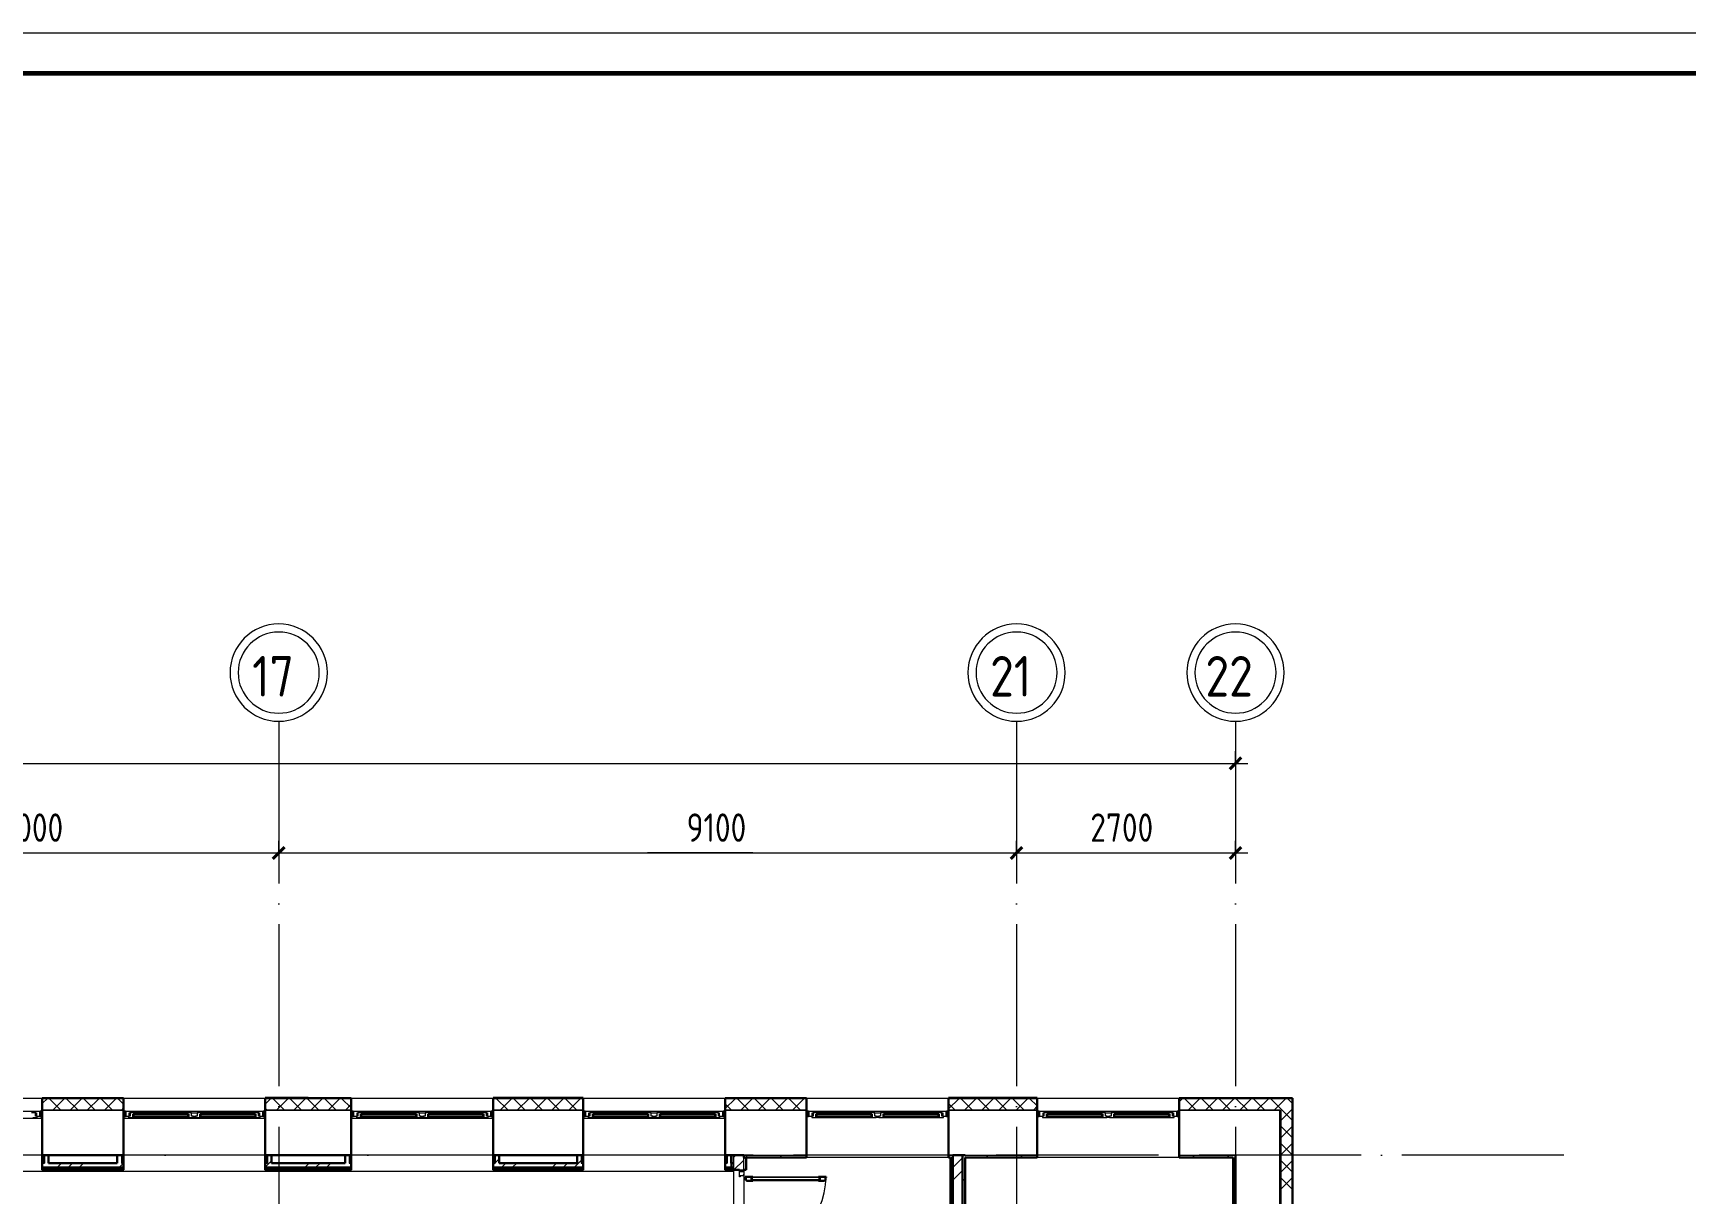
# Model space of a CAD drawing. Header units: millimetres. Extents: x -259809 to 472825, y -397243 to 31861.
# Drawn here: x -19685 to 699, y -326310 to -311995 of the extents above; entities that cross this region are included whole.
import ezdxf

# ---------------------------------------------------------------- set-up
doc = ezdxf.new("R2010")
doc.units = ezdxf.units.MM
doc.linetypes.add('ADSK_Линия сетки', pattern=[25, 20, -2.5, 0, -2.5])
for name, color, linetype, lineweight in [('_ Окна', 252, 'Continuous', 30), ('Двери', 252, 'Continuous', 9), ('Ограждение', 252, 'Continuous', 9), ('Окна', 252, 'Continuous', 9), ('Оси', 252, 'Continuous', 9), ('ОФ_рамка', 8, 'Continuous', 60), ('Размеры', 7, 'Continuous', 9), ('Стены внутренние', 252, 'Continuous', 18), ('Стены наружные', 252, 'Continuous', 18), ('Стены штриховка', 7, 'Continuous', 9)]:
    doc.layers.add(name, color=color, linetype=linetype, lineweight=lineweight)
doc.layers.add('Двери открывание', color=7, linetype='Continuous', lineweight=9, true_color=0xc0c0c0)
doc.styles.add('GOST Common_2', font='', dxfattribs={"width": 0.9, "height": 250})
doc.styles.add('GOST Common_4', font='', dxfattribs={"height": 7})
doc.styles.get('GOST Common_2').set_extended_font_data('GOST type B')
doc.styles.get('GOST Common_4').set_extended_font_data('GOST 2.304 type A')

# ---------------------------------------------------------------- blocks, each defined once
blk = doc.blocks.new('А0')
at = {"layer": 'ОФ_рамка', "color": 0, "linetype": 'Continuous', "lineweight": 5, "ltscale": 100}
blk.add_lwpolyline([(341068, -309617), (222168, -309617)], dxfattribs=at)
at = {"layer": 'ОФ_рамка', "color": 0, "linetype": 'Continuous', "ltscale": 100}
blk.add_lwpolyline([(340568, -310117), (224168, -310117)], dxfattribs=at)
blk = doc.blocks.new('1 этаж')
at = {"layer": '_ Окна', "color": 251, "lineweight": 18, "true_color": 0x636466}
for p, q in [((-19654, 27378), (-19704, 27378)), ((-19690, 27320), (-19634, 27320)), ((-19655, 27395), (-19660, 27378)), ((-19596, 27395), (-19655, 27395)), ((-19654, 27337), (-19654, 27378)), ((-19654, 27378), (-19642, 27378)), ((-19634, 27337), (-19654, 27337)), ((-19642, 27378), (-19642, 27337)), ((-19634, 27320), (-19634, 27337)), ((-19634, 27337), (-19596, 27337)), ((-19596, 27337), (-19596, 27395)), ((-18486, 27395), (-18546, 27395)), ((-18546, 27395), (-18546, 27337)), ((-18546, 27337), (-18508, 27337)), ((-18488, 27337), (-18508, 27337)), ((-18508, 27337), (-18508, 27320)), ((-18508, 27320), (-18452, 27320)), ((-18500, 27337), (-18500, 27378)), ((-18500, 27378), (-18488, 27378)), ((-18488, 27378), (-18488, 27337)), ((-18437, 27378), (-18488, 27378)), ((-18482, 27378), (-18486, 27395)), ((-18452, 27320), (-18451, 27321)), ((-18451, 27329), (-18451, 27361)), ((-18451, 27361), (-18433, 27361)), ((-18433, 27329), (-18451, 27329)), ((-18451, 27321), (-18450, 27320)), ((-18450, 27320), (-18435, 27320)), ((-18433, 27361), (-18437, 27378)), ((-18435, 27320), (-18433, 27329)), ((-17781, 27378), (-17786, 27361)), ((-17786, 27361), (-17768, 27361)), ((-17768, 27329), (-17786, 27329)), ((-17786, 27329), (-17783, 27320)), ((-17783, 27320), (-17769, 27320)), ((-17731, 27378), (-17781, 27378)), ((-17769, 27320), (-17768, 27321)), ((-17768, 27361), (-17768, 27329)), ((-17768, 27321), (-17767, 27320)), ((-17767, 27320), (-17711, 27320)), ((-17731, 27337), (-17731, 27378)), ((-17711, 27337), (-17731, 27337)), ((-17711, 27320), (-17711, 27337)), ((-17661, 27337), (-17681, 27337)), ((-17681, 27337), (-17681, 27320)), ((-17681, 27320), (-17625, 27320)), ((-17661, 27378), (-17661, 27337)), ((-17610, 27378), (-17661, 27378)), ((-17625, 27320), (-17624, 27321)), ((-17624, 27329), (-17624, 27361)), ((-17624, 27361), (-17606, 27361)), ((-17606, 27329), (-17624, 27329)), ((-17624, 27321), (-17623, 27320)), ((-17623, 27320), (-17608, 27320)), ((-17606, 27361), (-17610, 27378)), ((-17608, 27320), (-17606, 27329)), ((-16954, 27378), (-16959, 27361)), ((-16959, 27361), (-16941, 27361)), ((-16941, 27329), (-16959, 27329)), ((-16959, 27329), (-16956, 27320)), ((-16956, 27320), (-16942, 27320)), ((-16904, 27378), (-16954, 27378)), ((-16942, 27320), (-16941, 27321)), ((-16941, 27361), (-16941, 27329)), ((-16941, 27321), (-16940, 27320)), ((-16940, 27320), (-16884, 27320)), ((-16905, 27395), (-16910, 27378)), ((-16846, 27395), (-16905, 27395)), ((-16904, 27337), (-16904, 27378)), ((-16904, 27378), (-16892, 27378)), ((-16884, 27337), (-16904, 27337)), ((-16892, 27378), (-16892, 27337)), ((-16884, 27320), (-16884, 27337)), ((-16884, 27337), (-16846, 27337)), ((-16846, 27337), (-16846, 27395)), ((-15676, 27395), (-15736, 27395)), ((-15736, 27395), (-15736, 27337)), ((-15736, 27337), (-15698, 27337)), ((-15678, 27337), (-15698, 27337)), ((-15698, 27337), (-15698, 27320)), ((-15698, 27320), (-15642, 27320)), ((-15690, 27337), (-15690, 27378)), ((-15690, 27378), (-15678, 27378)), ((-15678, 27378), (-15678, 27337)), ((-15627, 27378), (-15678, 27378)), ((-15672, 27378), (-15676, 27395)), ((-15642, 27320), (-15641, 27321)), ((-15641, 27329), (-15641, 27361)), ((-15641, 27361), (-15623, 27361)), ((-15623, 27329), (-15641, 27329)), ((-15641, 27321), (-15640, 27320)), ((-15640, 27320), (-15625, 27320)), ((-15623, 27361), (-15627, 27378)), ((-15625, 27320), (-15623, 27329)), ((-14971, 27378), (-14976, 27361)), ((-14976, 27361), (-14958, 27361)), ((-14958, 27329), (-14976, 27329)), ((-14976, 27329), (-14973, 27320)), ((-14973, 27320), (-14959, 27320)), ((-14921, 27378), (-14971, 27378)), ((-14959, 27320), (-14958, 27321)), ((-14958, 27361), (-14958, 27329)), ((-14958, 27321), (-14957, 27320)), ((-14957, 27320), (-14901, 27320)), ((-14921, 27337), (-14921, 27378)), ((-14901, 27337), (-14921, 27337)), ((-14901, 27320), (-14901, 27337)), ((-14851, 27337), (-14871, 27337)), ((-14871, 27337), (-14871, 27320)), ((-14871, 27320), (-14815, 27320)), ((-14851, 27378), (-14851, 27337)), ((-14800, 27378), (-14851, 27378)), ((-14815, 27320), (-14814, 27321)), ((-14814, 27329), (-14814, 27361)), ((-14814, 27361), (-14796, 27361)), ((-14796, 27329), (-14814, 27329)), ((-14814, 27321), (-14813, 27320)), ((-14813, 27320), (-14798, 27320)), ((-14796, 27361), (-14800, 27378)), ((-14798, 27320), (-14796, 27329)), ((-14144, 27378), (-14149, 27361)), ((-14149, 27361), (-14131, 27361)), ((-14131, 27329), (-14149, 27329)), ((-14149, 27329), (-14146, 27320)), ((-14146, 27320), (-14132, 27320)), ((-14094, 27378), (-14144, 27378)), ((-14132, 27320), (-14131, 27321)), ((-14131, 27361), (-14131, 27329)), ((-14131, 27321), (-14130, 27320)), ((-14130, 27320), (-14074, 27320)), ((-14095, 27395), (-14100, 27378)), ((-14036, 27395), (-14095, 27395)), ((-14094, 27337), (-14094, 27378)), ((-14094, 27378), (-14082, 27378)), ((-14074, 27337), (-14094, 27337)), ((-14082, 27378), (-14082, 27337)), ((-14074, 27320), (-14074, 27337)), ((-14074, 27337), (-14036, 27337)), ((-14036, 27337), (-14036, 27395)), ((-12816, 27395), (-12876, 27395)), ((-12876, 27395), (-12876, 27337)), ((-12876, 27337), (-12838, 27337)), ((-12818, 27337), (-12838, 27337)), ((-12838, 27337), (-12838, 27320)), ((-12838, 27320), (-12782, 27320)), ((-12830, 27337), (-12830, 27378)), ((-12830, 27378), (-12818, 27378)), ((-12818, 27378), (-12818, 27337)), ((-12767, 27378), (-12818, 27378)), ((-12812, 27378), (-12816, 27395)), ((-12782, 27320), (-12781, 27321)), ((-12781, 27329), (-12781, 27361)), ((-12781, 27361), (-12763, 27361)), ((-12763, 27329), (-12781, 27329)), ((-12781, 27321), (-12780, 27320)), ((-12780, 27320), (-12765, 27320)), ((-12763, 27361), (-12767, 27378)), ((-12765, 27320), (-12763, 27329)), ((-12111, 27378), (-12116, 27361)), ((-12116, 27361), (-12098, 27361)), ((-12098, 27329), (-12116, 27329)), ((-12116, 27329), (-12113, 27320)), ((-12113, 27320), (-12099, 27320)), ((-12061, 27378), (-12111, 27378)), ((-12099, 27320), (-12098, 27321)), ((-12098, 27361), (-12098, 27329)), ((-12098, 27321), (-12097, 27320)), ((-12097, 27320), (-12041, 27320)), ((-12061, 27337), (-12061, 27378)), ((-12041, 27337), (-12061, 27337)), ((-12041, 27320), (-12041, 27337)), ((-11991, 27337), (-12011, 27337)), ((-12011, 27337), (-12011, 27320)), ((-12011, 27320), (-11955, 27320)), ((-11991, 27378), (-11991, 27337)), ((-11940, 27378), (-11991, 27378)), ((-11955, 27320), (-11954, 27321)), ((-11954, 27329), (-11954, 27361)), ((-11954, 27361), (-11936, 27361)), ((-11936, 27329), (-11954, 27329)), ((-11954, 27321), (-11953, 27320)), ((-11953, 27320), (-11938, 27320)), ((-11936, 27361), (-11940, 27378)), ((-11938, 27320), (-11936, 27329)), ((-11284, 27378), (-11289, 27361)), ((-11289, 27361), (-11271, 27361)), ((-11271, 27329), (-11289, 27329)), ((-11289, 27329), (-11286, 27320)), ((-11286, 27320), (-11272, 27320)), ((-11234, 27378), (-11284, 27378)), ((-11272, 27320), (-11271, 27321)), ((-11271, 27361), (-11271, 27329)), ((-11271, 27321), (-11270, 27320)), ((-11270, 27320), (-11214, 27320)), ((-11235, 27395), (-11240, 27378)), ((-11176, 27395), (-11235, 27395)), ((-11234, 27337), (-11234, 27378)), ((-11234, 27378), (-11222, 27378)), ((-11214, 27337), (-11234, 27337)), ((-11222, 27378), (-11222, 27337)), ((-11214, 27320), (-11214, 27337)), ((-11214, 27337), (-11176, 27337)), ((-11176, 27337), (-11176, 27395)), ((-10061, 27395), (-10121, 27395)), ((-10121, 27395), (-10121, 27337)), ((-10121, 27337), (-10083, 27337)), ((-10063, 27337), (-10083, 27337)), ((-10083, 27337), (-10083, 27320)), ((-10083, 27320), (-10027, 27320)), ((-10075, 27337), (-10075, 27378)), ((-10075, 27378), (-10063, 27378)), ((-10063, 27378), (-10063, 27337)), ((-10012, 27378), (-10063, 27378)), ((-10057, 27378), (-10061, 27395)), ((-10027, 27320), (-10026, 27321)), ((-10026, 27329), (-10026, 27361)), ((-10026, 27361), (-10008, 27361)), ((-10008, 27329), (-10026, 27329)), ((-10026, 27321), (-10025, 27320)), ((-10025, 27320), (-10010, 27320)), ((-10008, 27361), (-10012, 27378)), ((-10010, 27320), (-10008, 27329)), ((-9356, 27378), (-9361, 27361)), ((-9361, 27361), (-9343, 27361)), ((-9343, 27329), (-9361, 27329)), ((-9361, 27329), (-9358, 27320)), ((-9358, 27320), (-9344, 27320)), ((-9306, 27378), (-9356, 27378)), ((-9344, 27320), (-9343, 27321)), ((-9343, 27361), (-9343, 27329)), ((-9343, 27321), (-9342, 27320)), ((-9342, 27320), (-9286, 27320)), ((-9306, 27337), (-9306, 27378)), ((-9286, 27337), (-9306, 27337)), ((-9286, 27320), (-9286, 27337)), ((-9236, 27337), (-9256, 27337)), ((-9256, 27337), (-9256, 27320)), ((-9256, 27320), (-9200, 27320)), ((-9236, 27378), (-9236, 27337)), ((-9185, 27378), (-9236, 27378)), ((-9200, 27320), (-9199, 27321)), ((-9199, 27329), (-9199, 27361)), ((-9199, 27361), (-9181, 27361)), ((-9181, 27329), (-9199, 27329)), ((-9199, 27321), (-9198, 27320)), ((-9198, 27320), (-9183, 27320)), ((-9181, 27361), (-9185, 27378)), ((-9183, 27320), (-9181, 27329)), ((-8529, 27378), (-8534, 27361)), ((-8534, 27361), (-8516, 27361)), ((-8516, 27329), (-8534, 27329)), ((-8534, 27329), (-8531, 27320)), ((-8531, 27320), (-8517, 27320)), ((-8479, 27378), (-8529, 27378)), ((-8517, 27320), (-8516, 27321)), ((-8516, 27361), (-8516, 27329)), ((-8516, 27321), (-8515, 27320)), ((-8515, 27320), (-8459, 27320)), ((-8480, 27395), (-8485, 27378)), ((-8421, 27395), (-8480, 27395)), ((-8479, 27337), (-8479, 27378)), ((-8479, 27378), (-8467, 27378)), ((-8459, 27337), (-8479, 27337)), ((-8467, 27378), (-8467, 27337)), ((-8459, 27320), (-8459, 27337)), ((-8459, 27337), (-8421, 27337)), ((-8421, 27337), (-8421, 27395)), ((-7216, 27395), (-7276, 27395)), ((-7276, 27395), (-7276, 27337)), ((-7276, 27337), (-7238, 27337)), ((-7218, 27337), (-7238, 27337)), ((-7238, 27337), (-7238, 27320)), ((-7238, 27320), (-7182, 27320)), ((-7230, 27337), (-7230, 27378)), ((-7230, 27378), (-7218, 27378)), ((-7218, 27378), (-7218, 27337)), ((-7167, 27378), (-7218, 27378)), ((-7212, 27378), (-7216, 27395)), ((-7182, 27320), (-7181, 27321)), ((-7181, 27329), (-7181, 27361)), ((-7181, 27361), (-7163, 27361)), ((-7163, 27329), (-7181, 27329)), ((-7181, 27321), (-7180, 27320)), ((-7180, 27320), (-7165, 27320)), ((-7163, 27361), (-7167, 27378)), ((-7165, 27320), (-7163, 27329)), ((-6511, 27378), (-6516, 27361)), ((-6516, 27361), (-6498, 27361)), ((-6498, 27329), (-6516, 27329)), ((-6516, 27329), (-6513, 27320)), ((-6513, 27320), (-6499, 27320)), ((-6461, 27378), (-6511, 27378)), ((-6499, 27320), (-6498, 27321)), ((-6498, 27361), (-6498, 27329)), ((-6498, 27321), (-6497, 27320)), ((-6497, 27320), (-6441, 27320)), ((-6461, 27337), (-6461, 27378)), ((-6441, 27337), (-6461, 27337)), ((-6441, 27320), (-6441, 27337)), ((-6391, 27337), (-6411, 27337)), ((-6411, 27337), (-6411, 27320)), ((-6411, 27320), (-6355, 27320)), ((-6391, 27378), (-6391, 27337)), ((-6340, 27378), (-6391, 27378)), ((-6355, 27320), (-6354, 27321)), ((-6354, 27329), (-6354, 27361)), ((-6354, 27361), (-6336, 27361)), ((-6336, 27329), (-6354, 27329)), ((-6354, 27321), (-6353, 27320)), ((-6353, 27320), (-6338, 27320)), ((-6336, 27361), (-6340, 27378)), ((-6338, 27320), (-6336, 27329)), ((-5684, 27378), (-5689, 27361)), ((-5689, 27361), (-5671, 27361)), ((-5671, 27329), (-5689, 27329)), ((-5689, 27329), (-5686, 27320)), ((-5686, 27320), (-5672, 27320)), ((-5634, 27378), (-5684, 27378)), ((-5672, 27320), (-5671, 27321)), ((-5671, 27361), (-5671, 27329)), ((-5671, 27321), (-5670, 27320)), ((-5670, 27320), (-5614, 27320)), ((-5635, 27395), (-5640, 27378)), ((-5576, 27395), (-5635, 27395)), ((-5634, 27337), (-5634, 27378)), ((-5634, 27378), (-5622, 27378)), ((-5614, 27337), (-5634, 27337)), ((-5622, 27378), (-5622, 27337)), ((-5614, 27320), (-5614, 27337)), ((-5614, 27337), (-5576, 27337)), ((-5576, 27337), (-5576, 27395))]:
    blk.add_line(p, q, dxfattribs=at)
at = {"layer": '_ Окна', "color": 251, "true_color": 0x636466}
for p, q in [((-19571, 27395), (-19596, 27395)), ((-19596, 27395), (-19596, 27337)), ((-19596, 27337), (-19571, 27337)), ((-18546, 27395), (-18571, 27395)), ((-18571, 27337), (-18546, 27337)), ((-18546, 27337), (-18546, 27395)), ((-18448, 27361), (-18451, 27361)), ((-18451, 27361), (-18451, 27329)), ((-18451, 27329), (-18448, 27329)), ((-17771, 27361), (-18448, 27361)), ((-18448, 27361), (-18448, 27329)), ((-18448, 27329), (-18448, 27361)), ((-18448, 27329), (-17771, 27329)), ((-17771, 27329), (-17771, 27361)), ((-17771, 27361), (-17771, 27329)), ((-17768, 27361), (-17771, 27361)), ((-17771, 27329), (-17768, 27329)), ((-17768, 27329), (-17768, 27361)), ((-17621, 27361), (-17624, 27361)), ((-17624, 27361), (-17624, 27329)), ((-17624, 27329), (-17621, 27329)), ((-16944, 27361), (-17621, 27361)), ((-17621, 27361), (-17621, 27329)), ((-17621, 27329), (-17621, 27361)), ((-17621, 27329), (-16944, 27329)), ((-16944, 27329), (-16944, 27361)), ((-16944, 27361), (-16944, 27329)), ((-16941, 27361), (-16944, 27361)), ((-16944, 27329), (-16941, 27329)), ((-16941, 27329), (-16941, 27361)), ((-16821, 27395), (-16846, 27395)), ((-16846, 27395), (-16846, 27337)), ((-16846, 27337), (-16821, 27337)), ((-15736, 27395), (-15761, 27395)), ((-15761, 27337), (-15736, 27337)), ((-15736, 27337), (-15736, 27395)), ((-15638, 27361), (-15641, 27361)), ((-15641, 27361), (-15641, 27329)), ((-15641, 27329), (-15638, 27329)), ((-14961, 27361), (-15638, 27361)), ((-15638, 27361), (-15638, 27329)), ((-15638, 27329), (-15638, 27361)), ((-15638, 27329), (-14961, 27329)), ((-14961, 27329), (-14961, 27361)), ((-14961, 27361), (-14961, 27329)), ((-14958, 27361), (-14961, 27361)), ((-14961, 27329), (-14958, 27329)), ((-14958, 27329), (-14958, 27361)), ((-14811, 27361), (-14814, 27361)), ((-14814, 27361), (-14814, 27329)), ((-14814, 27329), (-14811, 27329)), ((-14134, 27361), (-14811, 27361)), ((-14811, 27361), (-14811, 27329)), ((-14811, 27329), (-14811, 27361)), ((-14811, 27329), (-14134, 27329)), ((-14134, 27329), (-14134, 27361)), ((-14134, 27361), (-14134, 27329)), ((-14131, 27361), (-14134, 27361)), ((-14134, 27329), (-14131, 27329)), ((-14131, 27329), (-14131, 27361)), ((-14011, 27395), (-14036, 27395)), ((-14036, 27395), (-14036, 27337)), ((-14036, 27337), (-14011, 27337)), ((-12876, 27395), (-12901, 27395)), ((-12901, 27337), (-12876, 27337)), ((-12876, 27337), (-12876, 27395)), ((-12778, 27361), (-12781, 27361)), ((-12781, 27361), (-12781, 27329)), ((-12781, 27329), (-12778, 27329)), ((-12101, 27361), (-12778, 27361)), ((-12778, 27361), (-12778, 27329)), ((-12778, 27329), (-12778, 27361)), ((-12778, 27329), (-12101, 27329)), ((-12101, 27329), (-12101, 27361)), ((-12101, 27361), (-12101, 27329)), ((-12098, 27361), (-12101, 27361)), ((-12101, 27329), (-12098, 27329)), ((-12098, 27329), (-12098, 27361)), ((-11951, 27361), (-11954, 27361)), ((-11954, 27361), (-11954, 27329)), ((-11954, 27329), (-11951, 27329)), ((-11274, 27361), (-11951, 27361)), ((-11951, 27361), (-11951, 27329)), ((-11951, 27329), (-11951, 27361)), ((-11951, 27329), (-11274, 27329)), ((-11274, 27329), (-11274, 27361)), ((-11274, 27361), (-11274, 27329)), ((-11271, 27361), (-11274, 27361)), ((-11274, 27329), (-11271, 27329)), ((-11271, 27329), (-11271, 27361)), ((-11151, 27395), (-11176, 27395)), ((-11176, 27395), (-11176, 27337)), ((-11176, 27337), (-11151, 27337)), ((-10121, 27395), (-10146, 27395)), ((-10146, 27337), (-10121, 27337)), ((-10121, 27337), (-10121, 27395)), ((-10023, 27361), (-10026, 27361)), ((-10026, 27361), (-10026, 27329)), ((-10026, 27329), (-10023, 27329)), ((-9346, 27361), (-10023, 27361)), ((-10023, 27361), (-10023, 27329)), ((-10023, 27329), (-10023, 27361)), ((-10023, 27329), (-9346, 27329)), ((-9346, 27329), (-9346, 27361)), ((-9346, 27361), (-9346, 27329)), ((-9343, 27361), (-9346, 27361)), ((-9346, 27329), (-9343, 27329)), ((-9343, 27329), (-9343, 27361)), ((-9196, 27361), (-9199, 27361)), ((-9199, 27361), (-9199, 27329)), ((-9199, 27329), (-9196, 27329)), ((-8519, 27361), (-9196, 27361)), ((-9196, 27361), (-9196, 27329)), ((-9196, 27329), (-9196, 27361)), ((-9196, 27329), (-8519, 27329)), ((-8519, 27329), (-8519, 27361)), ((-8519, 27361), (-8519, 27329)), ((-8516, 27361), (-8519, 27361)), ((-8519, 27329), (-8516, 27329)), ((-8516, 27329), (-8516, 27361)), ((-8396, 27395), (-8421, 27395)), ((-8421, 27395), (-8421, 27337)), ((-8421, 27337), (-8396, 27337)), ((-7276, 27395), (-7301, 27395)), ((-7301, 27337), (-7276, 27337)), ((-7276, 27337), (-7276, 27395)), ((-7178, 27361), (-7181, 27361)), ((-7181, 27361), (-7181, 27329)), ((-7181, 27329), (-7178, 27329)), ((-6501, 27361), (-7178, 27361)), ((-7178, 27361), (-7178, 27329)), ((-7178, 27329), (-7178, 27361)), ((-7178, 27329), (-6501, 27329)), ((-6501, 27329), (-6501, 27361)), ((-6501, 27361), (-6501, 27329)), ((-6498, 27361), (-6501, 27361)), ((-6501, 27329), (-6498, 27329)), ((-6498, 27329), (-6498, 27361)), ((-6351, 27361), (-6354, 27361)), ((-6354, 27361), (-6354, 27329)), ((-6354, 27329), (-6351, 27329)), ((-5674, 27361), (-6351, 27361)), ((-6351, 27361), (-6351, 27329)), ((-6351, 27329), (-6351, 27361)), ((-6351, 27329), (-5674, 27329)), ((-5674, 27329), (-5674, 27361)), ((-5674, 27361), (-5674, 27329)), ((-5671, 27361), (-5674, 27361)), ((-5674, 27329), (-5671, 27329)), ((-5671, 27329), (-5671, 27361)), ((-5551, 27395), (-5576, 27395)), ((-5576, 27395), (-5576, 27337)), ((-5576, 27337), (-5551, 27337))]:
    blk.add_line(p, q, dxfattribs=at)
at = {"layer": 'Двери', "color": 251, "true_color": 0x636466}
for p, q in [((-10971, 26653), (-10971, 26673)), ((-10971, 26673), (-10921, 26673)), ((-10921, 26653), (-10971, 26653)), ((-10971, 26653), (-10921, 26653)), ((-10971, 26589), (-10971, 26653)), ((-10963, 26589), (-10971, 26589)), ((-10963, 26598), (-10963, 26589)), ((-10929, 26598), (-10963, 26598)), ((-10929, 26612), (-10929, 26598)), ((-10921, 26612), (-10929, 26612)), ((-10921, 26673), (-10921, 26653)), ((-10921, 26653), (-10921, 26612)), ((-10827, 26580), (-10827, 26556)), ((-9981, 26580), (-10827, 26580)), ((-10827, 26556), (-9981, 26556)), ((-10809, 26589), (-9999, 26589)), ((-9999, 26539), (-10809, 26539)), ((-9981, 26556), (-9981, 26580))]:
    blk.add_line(p, q, dxfattribs=at)
at = {"layer": 'Двери', "color": 251, "lineweight": 30, "true_color": 0x636466}
for p, q in [((-10903, 26589), (-10809, 26589)), ((-10903, 26581), (-10903, 26589)), ((-10894, 26581), (-10903, 26581)), ((-10894, 26547), (-10894, 26581)), ((-10885, 26547), (-10894, 26547)), ((-10885, 26539), (-10885, 26547)), ((-10809, 26539), (-10885, 26539)), ((-10827, 26580), (-10809, 26580)), ((-10827, 26556), (-10827, 26580)), ((-10809, 26556), (-10827, 26556)), ((-10809, 26580), (-10809, 26589)), ((-10809, 26539), (-10809, 26556)), ((-9999, 26589), (-9905, 26589)), ((-9999, 26580), (-9999, 26589)), ((-9981, 26580), (-9999, 26580)), ((-9999, 26556), (-9981, 26556)), ((-9999, 26539), (-9999, 26556)), ((-9923, 26539), (-9999, 26539)), ((-9981, 26556), (-9981, 26580)), ((-9923, 26547), (-9923, 26539)), ((-9914, 26547), (-9923, 26547)), ((-9914, 26581), (-9914, 26547)), ((-9905, 26581), (-9914, 26581)), ((-9905, 26589), (-9905, 26581))]:
    blk.add_line(p, q, dxfattribs=at)
at = {"layer": 'Двери открывание', "color": 251, "true_color": 0x636466}
blk.add_arc((-10903, 26607), 998, 270, 358.9666, dxfattribs=at)
at = {"layer": 'Ограждение', "color": 251, "true_color": 0x636466}
for p, q in [((-19571, 27305), (-21321, 27305)), ((-16821, 27305), (-18571, 27305)), ((-14011, 27305), (-15761, 27305)), ((-11151, 27305), (-12901, 27305)), ((-19571, 26855), (-21321, 26855)), ((-16821, 26855), (-18571, 26855)), ((-14011, 26855), (-15761, 26855)), ((-11151, 26855), (-12901, 26855)), ((-11051, 26655), (-25251, 26655)), ((-19571, 26655), (-21321, 26655)), ((-19571, 26675), (-19571, 26655)), ((-18571, 26655), (-18571, 26675)), ((-16821, 26655), (-18571, 26655)), ((-16821, 26675), (-16821, 26655)), ((-15761, 26655), (-15761, 26675)), ((-14011, 26655), (-15761, 26655)), ((-14011, 26675), (-14011, 26655)), ((-12901, 26655), (-12901, 26675)), ((-11151, 26655), (-12901, 26655)), ((-11151, 26675), (-11151, 26655)), ((-11051, 26673), (-11051, 26655))]:
    blk.add_line(p, q, dxfattribs=at)
at = {"layer": 'Окна', "color": 251, "true_color": 0x636466}
for p, q in [((-19655, 27395), (-21236, 27395)), ((-16905, 27395), (-18486, 27395)), ((-18452, 27320), (-18450, 27320)), ((-17781, 27378), (-18437, 27378)), ((-18435, 27320), (-17783, 27320)), ((-17769, 27320), (-17767, 27320)), ((-17731, 27378), (-17661, 27378)), ((-17711, 27337), (-17681, 27337)), ((-17681, 27320), (-17711, 27320)), ((-17625, 27320), (-17623, 27320)), ((-16954, 27378), (-17610, 27378)), ((-17608, 27320), (-16956, 27320)), ((-16942, 27320), (-16940, 27320)), ((-14095, 27395), (-15676, 27395)), ((-15642, 27320), (-15640, 27320)), ((-14971, 27378), (-15627, 27378)), ((-15625, 27320), (-14973, 27320)), ((-14959, 27320), (-14957, 27320)), ((-14921, 27378), (-14851, 27378)), ((-14901, 27337), (-14871, 27337)), ((-14871, 27320), (-14901, 27320)), ((-14815, 27320), (-14813, 27320)), ((-14144, 27378), (-14800, 27378)), ((-14798, 27320), (-14146, 27320)), ((-14132, 27320), (-14130, 27320)), ((-11235, 27395), (-12816, 27395)), ((-12782, 27320), (-12780, 27320)), ((-12111, 27378), (-12767, 27378)), ((-12765, 27320), (-12113, 27320)), ((-12099, 27320), (-12097, 27320)), ((-12061, 27378), (-11991, 27378)), ((-12041, 27337), (-12011, 27337)), ((-12011, 27320), (-12041, 27320)), ((-11955, 27320), (-11953, 27320)), ((-11284, 27378), (-11940, 27378)), ((-11938, 27320), (-11286, 27320)), ((-11272, 27320), (-11270, 27320)), ((-8480, 27395), (-10061, 27395)), ((-10027, 27320), (-10025, 27320)), ((-9356, 27378), (-10012, 27378)), ((-10010, 27320), (-9358, 27320)), ((-9344, 27320), (-9342, 27320)), ((-9306, 27378), (-9236, 27378)), ((-9286, 27337), (-9256, 27337)), ((-9256, 27320), (-9286, 27320)), ((-9200, 27320), (-9198, 27320)), ((-8529, 27378), (-9185, 27378)), ((-9183, 27320), (-8531, 27320)), ((-8517, 27320), (-8515, 27320)), ((-5635, 27395), (-7216, 27395)), ((-7182, 27320), (-7180, 27320)), ((-6511, 27378), (-7167, 27378)), ((-7165, 27320), (-6513, 27320)), ((-6499, 27320), (-6497, 27320)), ((-6461, 27378), (-6391, 27378)), ((-6441, 27337), (-6411, 27337)), ((-6411, 27320), (-6441, 27320)), ((-6355, 27320), (-6353, 27320)), ((-5684, 27378), (-6340, 27378)), ((-6338, 27320), (-5686, 27320)), ((-5672, 27320), (-5670, 27320))]:
    blk.add_line(p, q, dxfattribs=at)
at = {"layer": 'Оси', "color": 251, "linetype": 'ADSK_Линия сетки', "ltscale": 100, "true_color": 0x636466}
for p, q in [((-16656, 32205), (-16656, -33771)), ((-7556, 32205), (-7556, 10955)), ((-4856, 32205), (-4856, 10955)), ((-806, 26855), (-72528, 26855))]:
    blk.add_line(p, q, dxfattribs=at)
at = {"layer": 'Оси', "color": 251, "lineweight": 20, "true_color": 0x636466}
for centre, radius, start, end in [((-16656, 32805), 600, 0, 180), ((-16656, 32805), 500, 0, 180), ((-7556, 32805), 600, 0, 180), ((-7556, 32805), 500, 0, 180), ((-4856, 32805), 600, 0, 180), ((-4856, 32805), 500, 0, 180), ((-16656, 32805), 600, 180, 0), ((-16656, 32805), 500, 180, 0), ((-7556, 32805), 600, 180, 0), ((-7556, 32805), 500, 180, 0), ((-4856, 32805), 600, 180, 0), ((-4856, 32805), 500, 180, 0)]:
    blk.add_arc(centre, radius, start, end, dxfattribs=at)
at = {"layer": 'Размеры', "color": 251, "lineweight": 20, "true_color": 0x636466}
for p, q in [((-4856, 31686), (-4856, 31836)), ((-58606, 31686), (-4706, 31686)), ((-4856, 31686), (-4856, 31636)), ((-22656, 30582), (-16656, 30582)), ((-16656, 30582), (-16656, 30732)), ((-16656, 30582), (-16656, 30732)), ((-16656, 30582), (-16656, 30532)), ((-16656, 30582), (-7556, 30582)), ((-16656, 30582), (-16656, 30532)), ((-11625, 30582), (-12106, 30582)), ((-10808, 30582), (-11625, 30582)), ((-7556, 30582), (-7556, 30732)), ((-7556, 30582), (-7556, 30732)), ((-7556, 30582), (-7556, 30532)), ((-7556, 30582), (-4706, 30582)), ((-7556, 30582), (-7556, 30532)), ((-4856, 30582), (-4856, 30732)), ((-4856, 30582), (-4856, 30532))]:
    blk.add_line(p, q, dxfattribs=at)
at = {"layer": 'Размеры', "color": 251, "lineweight": 40, "true_color": 0x636466}
for p, q in [((-4856, 31686), (-4927, 31615)), ((-4856, 31686), (-4785, 31757)), ((-16656, 30582), (-16727, 30511)), ((-16656, 30582), (-16727, 30511)), ((-16656, 30582), (-16585, 30652)), ((-16656, 30582), (-16585, 30652)), ((-7556, 30582), (-7627, 30511)), ((-7556, 30582), (-7627, 30511)), ((-7556, 30582), (-7485, 30652)), ((-7556, 30582), (-7485, 30652)), ((-4856, 30582), (-4927, 30511)), ((-4856, 30582), (-4785, 30652))]:
    blk.add_line(p, q, dxfattribs=at)
at = {"layer": 'Стены внутренние', "color": 251, "true_color": 0x636466}
for p, q in [((-21321, 27557), (-19571, 27557)), ((-18571, 27557), (-16821, 27557)), ((-15761, 27557), (-14011, 27557)), ((-12901, 27557), (-11151, 27557)), ((-10146, 27557), (-8396, 27557)), ((-7301, 27557), (-5551, 27557)), ((-18571, 27405), (-19571, 27405)), ((-15761, 27405), (-16821, 27405)), ((-12901, 27405), (-14011, 27405)), ((-10146, 27405), (-11151, 27405)), ((-7301, 27405), (-8396, 27405)), ((-4306, 27405), (-5551, 27405)), ((-10921, 26855), (-10146, 26855)), ((-8396, 26855), (-8341, 26855)), ((-8191, 26855), (-7301, 26855)), ((-5551, 26855), (-4856, 26855))]:
    blk.add_line(p, q, dxfattribs=at)
at = {"layer": 'Стены внутренние', "color": 251, "lineweight": 30, "true_color": 0x636466}
for p, q in [((-18571, 27557), (-19571, 27557)), ((-19571, 27557), (-19571, 27415)), ((-18571, 27415), (-18571, 27557)), ((-15761, 27557), (-16821, 27557)), ((-16821, 27557), (-16821, 27415)), ((-15761, 27415), (-15761, 27557)), ((-14011, 27557), (-14011, 27415)), ((-12901, 27415), (-12901, 27557)), ((-10146, 27557), (-11151, 27557)), ((-11151, 27557), (-11151, 27415)), ((-10146, 27415), (-10146, 27557)), ((-8396, 27557), (-8396, 27415)), ((-7301, 27415), (-7301, 27557)), ((-4154, 27557), (-5551, 27557)), ((-5551, 27557), (-5551, 27415)), ((-4154, 27557), (-4154, 23805)), ((-19571, 26855), (-19571, 27405)), ((-18571, 26855), (-18571, 27405)), ((-16821, 26855), (-16821, 27405)), ((-15761, 26855), (-15761, 27405)), ((-14011, 26855), (-14011, 27405)), ((-12901, 26855), (-12901, 27405)), ((-11151, 26855), (-11151, 27405)), ((-10146, 26855), (-10146, 27405)), ((-8396, 26855), (-8396, 27405)), ((-7301, 26855), (-7301, 27405)), ((-5551, 26855), (-5551, 27405)), ((-4306, 22760), (-4306, 27405)), ((-18646, 26855), (-19496, 26855)), ((-15836, 26855), (-16746, 26855)), ((-12976, 26855), (-13936, 26855)), ((-11076, 26855), (-11071, 26855)), ((-4856, 26855), (-4856, 23020))]:
    blk.add_line(p, q, dxfattribs=at)
at = {"layer": 'Стены внутренние', "color": 251, "linetype": 'Continuous', "lineweight": 9, "true_color": 0x636466}
for p, q in [((-19569, 27495), (-19509, 27555)), ((-19347, 27415), (-19487, 27555)), ((-19437, 27415), (-19297, 27555)), ((-19135, 27415), (-19275, 27555)), ((-19225, 27415), (-19085, 27555)), ((-19141, 27557), (-19142, 27555)), ((-18923, 27415), (-19063, 27555)), ((-19049, 27555), (-19051, 27557)), ((-19012, 27415), (-18872, 27555)), ((-18711, 27415), (-18851, 27555)), ((-18800, 27415), (-18660, 27555)), ((-18573, 27489), (-18639, 27555)), ((-16819, 27487), (-16751, 27555)), ((-16589, 27415), (-16729, 27555)), ((-16679, 27415), (-16539, 27555)), ((-16677, 27557), (-16678, 27555)), ((-16377, 27415), (-16517, 27555)), ((-16467, 27415), (-16327, 27555)), ((-16165, 27415), (-16305, 27555)), ((-16255, 27415), (-16115, 27555)), ((-16234, 27555), (-16235, 27557)), ((-15953, 27415), (-16093, 27555)), ((-16043, 27415), (-15903, 27555)), ((-15763, 27437), (-15881, 27555)), ((-14011, 27526), (-14009, 27526)), ((-14009, 27539), (-13993, 27555)), ((-13832, 27415), (-13972, 27555)), ((-13921, 27415), (-13781, 27555)), ((-13862, 27557), (-13863, 27555)), ((-13770, 27555), (-13771, 27557)), ((-13620, 27415), (-13760, 27555)), ((-13709, 27415), (-13569, 27555)), ((-13407, 27415), (-13547, 27555)), ((-13497, 27415), (-13357, 27555)), ((-13195, 27415), (-13335, 27555)), ((-13285, 27415), (-13145, 27555)), ((-12983, 27415), (-13123, 27555)), ((-13073, 27415), (-12933, 27555)), ((-12903, 27546), (-12911, 27555)), ((-11149, 27429), (-11024, 27555)), ((-10862, 27415), (-11002, 27555)), ((-10955, 27555), (-10956, 27557)), ((-10951, 27415), (-10811, 27555)), ((-10650, 27415), (-10790, 27555)), ((-10739, 27415), (-10599, 27555)), ((-10438, 27415), (-10578, 27555)), ((-10527, 27415), (-10387, 27555)), ((-10225, 27415), (-10365, 27555)), ((-10315, 27415), (-10175, 27555)), ((-10148, 27549), (-10153, 27555)), ((-8394, 27427), (-8266, 27555)), ((-8348, 27557), (-8349, 27555)), ((-8104, 27415), (-8244, 27555)), ((-8194, 27415), (-8054, 27555)), ((-7892, 27415), (-8032, 27555)), ((-7982, 27415), (-7842, 27555)), ((-7680, 27415), (-7820, 27555)), ((-7769, 27415), (-7629, 27555)), ((-7468, 27415), (-7608, 27555)), ((-7557, 27415), (-7417, 27555)), ((-7526, 27557), (-7528, 27555)), ((-7303, 27462), (-7396, 27555)), ((-7301, 27541), (-7303, 27538)), ((-7303, 27526), (-7301, 27526)), ((-5549, 27514), (-5508, 27555)), ((-5532, 27557), (-5533, 27555)), ((-5346, 27415), (-5486, 27555)), ((-5436, 27415), (-5296, 27555)), ((-5134, 27415), (-5274, 27555)), ((-5224, 27415), (-5084, 27555)), ((-4922, 27415), (-5062, 27555)), ((-5012, 27415), (-4872, 27555)), ((-4710, 27415), (-4850, 27555)), ((-4800, 27415), (-4660, 27555)), ((-4711, 27557), (-4712, 27555)), ((-4498, 27415), (-4638, 27555)), ((-4587, 27415), (-4447, 27555)), ((-4476, 27557), (-4477, 27555)), ((-4306, 27435), (-4426, 27555)), ((-4306, 27484), (-4235, 27555)), ((-4156, 27497), (-4214, 27555)), ((-19559, 27415), (-19569, 27424)), ((-18588, 27415), (-18573, 27430)), ((-16819, 27515), (-16821, 27511)), ((-16802, 27415), (-16819, 27432)), ((-15830, 27415), (-15763, 27482)), ((-12903, 27425), (-12901, 27425)), ((-11074, 27415), (-11149, 27489)), ((-8316, 27415), (-8394, 27492)), ((-7345, 27415), (-7303, 27457)), ((-4375, 27415), (-4306, 27484)), ((-4156, 27285), (-4306, 27435)), ((-4296, 27282), (-4156, 27422)), ((-4154, 27358), (-4156, 27361)), ((-4156, 27323), (-4154, 27323)), ((-4156, 27073), (-4296, 27213)), ((-4296, 27070), (-4156, 27210)), ((-4156, 27120), (-4154, 27120)), ((-4156, 26860), (-4296, 27000)), ((-4296, 26858), (-4156, 26998)), ((-4156, 26648), (-4296, 26788)), ((-4296, 26646), (-4156, 26786)), ((-4156, 26815), (-4154, 26815)), ((-4156, 26436), (-4296, 26576)), ((-4296, 26434), (-4156, 26574))]:
    blk.add_line(p, q, dxfattribs=at)
at = {"layer": 'Стены наружные', "color": 251, "lineweight": 30, "true_color": 0x636466}
for p, q in [((-16291, 27562), (-16821, 27562)), ((-16821, 27562), (-16821, 27557)), ((-16291, 27557), (-16291, 27562)), ((-12901, 27562), (-14011, 27562)), ((-14011, 27562), (-14011, 27557)), ((-14011, 27557), (-12901, 27557)), ((-12901, 27557), (-12901, 27562)), ((-7301, 27562), (-8396, 27562)), ((-8396, 27562), (-8396, 27557)), ((-8396, 27557), (-7301, 27557)), ((-7301, 27557), (-7301, 27562)), ((-19571, 27415), (-19571, 27405)), ((-18571, 27405), (-18571, 27415)), ((-16821, 27415), (-16821, 27405)), ((-15761, 27405), (-15761, 27415)), ((-14011, 27415), (-14011, 27405)), ((-12901, 27405), (-12901, 27415)), ((-11151, 27415), (-11151, 27405)), ((-10146, 27405), (-10146, 27415)), ((-8396, 27415), (-8396, 27405)), ((-7301, 27405), (-7301, 27415)), ((-5551, 27415), (-5551, 27405)), ((-19571, 26855), (-19571, 26680)), ((-19496, 26855), (-19571, 26855)), ((-19496, 26755), (-19496, 26855)), ((-19496, 26755), (-18646, 26755)), ((-18646, 26855), (-18646, 26755)), ((-18571, 26855), (-18646, 26855)), ((-18571, 26680), (-18571, 26855)), ((-16821, 26855), (-16821, 26680)), ((-16746, 26855), (-16821, 26855)), ((-16746, 26755), (-16746, 26855)), ((-16746, 26755), (-15836, 26755)), ((-15836, 26855), (-15836, 26755)), ((-15761, 26855), (-15836, 26855)), ((-15761, 26680), (-15761, 26855)), ((-14011, 26855), (-14011, 26680)), ((-13936, 26855), (-14011, 26855)), ((-13936, 26755), (-13936, 26855)), ((-12976, 26755), (-13936, 26755)), ((-12976, 26855), (-12976, 26755)), ((-12901, 26855), (-12976, 26855)), ((-12901, 26680), (-12901, 26855)), ((-11151, 26855), (-11151, 26680)), ((-11076, 26855), (-11151, 26855)), ((-11076, 26755), (-11076, 26855)), ((-11076, 26755), (-11041, 26755)), ((-10921, 26855), (-11071, 26855)), ((-11071, 26855), (-11071, 26680)), ((-10921, 26825), (-10921, 26855)), ((-10891, 26825), (-10146, 26825)), ((-10891, 26673), (-10891, 26825)), ((-10146, 26825), (-10146, 26855)), ((-8396, 26855), (-8396, 26825)), ((-8396, 26825), (-8371, 26825)), ((-8371, 26825), (-8371, 24455)), ((-8341, 26855), (-8341, 24485)), ((-8191, 26855), (-8341, 26855)), ((-8221, 24485), (-8221, 26855)), ((-8191, 24455), (-8191, 26825)), ((-8191, 26825), (-7301, 26825)), ((-7301, 26825), (-7301, 26855)), ((-5551, 26855), (-5551, 26825)), ((-5551, 26825), (-4886, 26825)), ((-4886, 26825), (-4886, 23050)), ((-19571, 26675), (-19571, 26680)), ((-19571, 26675), (-18571, 26675)), ((-18571, 26675), (-18571, 26680)), ((-16821, 26675), (-16821, 26680)), ((-16821, 26675), (-15761, 26675)), ((-15761, 26675), (-15761, 26680)), ((-14011, 26675), (-14011, 26680)), ((-14011, 26675), (-12901, 26675)), ((-12901, 26675), (-12901, 26680)), ((-11151, 26675), (-11151, 26680)), ((-11151, 26675), (-11071, 26675)), ((-11071, 26680), (-11041, 26680)), ((-11071, 26675), (-11071, 26673)), ((-11071, 26673), (-10971, 26673)), ((-10921, 26673), (-10891, 26673))]:
    blk.add_line(p, q, dxfattribs=at)
at = {"layer": 'Стены наружные', "color": 251, "linetype": 'Continuous', "lineweight": 9, "true_color": 0x636466}
for p, q in [((-16674, 27562), (-16677, 27557)), ((-16589, 27560), (-16590, 27562)), ((-16322, 27562), (-16324, 27559)), ((-13859, 27562), (-13862, 27557)), ((-13771, 27557), (-13774, 27562)), ((-8345, 27562), (-8348, 27557)), ((-7524, 27561), (-7526, 27557)), ((-4296, 27394), (-4306, 27394)), ((-4296, 27294), (-4306, 27294)), ((-4296, 27194), (-4306, 27194)), ((-4296, 27094), (-4306, 27094)), ((-4296, 26994), (-4306, 26994)), ((-19523, 26692), (-19510, 26705)), ((-19384, 26705), (-19334, 26755)), ((-19311, 26692), (-19298, 26705)), ((-19249, 26705), (-19199, 26755)), ((-19114, 26705), (-19064, 26755)), ((-19099, 26692), (-19086, 26705)), ((-18886, 26692), (-18874, 26705)), ((-18674, 26692), (-18662, 26705)), ((-18621, 26705), (-18571, 26755)), ((-18596, 26771), (-18583, 26783)), ((-18583, 26783), (-18571, 26796)), ((-16821, 26849), (-16815, 26855)), ((-16821, 26708), (-16774, 26755)), ((-16774, 26755), (-16746, 26783)), ((-16765, 26692), (-16753, 26705)), ((-16553, 26692), (-16540, 26705)), ((-16341, 26692), (-16328, 26705)), ((-16331, 26705), (-16281, 26755)), ((-16196, 26705), (-16146, 26755)), ((-16129, 26692), (-16116, 26705)), ((-16061, 26705), (-16011, 26755)), ((-15917, 26692), (-15904, 26705)), ((-15786, 26823), (-15773, 26835)), ((-15773, 26835), (-15761, 26848)), ((-14011, 26735), (-13991, 26755)), ((-14007, 26692), (-13995, 26705)), ((-13986, 26760), (-13936, 26810)), ((-13906, 26705), (-13856, 26755)), ((-13795, 26692), (-13783, 26705)), ((-13771, 26705), (-13721, 26755)), ((-13583, 26692), (-13571, 26704)), ((-13571, 26704), (-13571, 26705)), ((-13371, 26692), (-13358, 26705)), ((-13278, 26705), (-13228, 26755)), ((-13159, 26692), (-13146, 26705)), ((-13143, 26705), (-13093, 26755)), ((-13008, 26705), (-12958, 26755)), ((-12958, 26755), (-12926, 26787)), ((-12947, 26692), (-12934, 26705)), ((-11151, 26791), (-11138, 26804)), ((-11138, 26804), (-11126, 26816)), ((-11041, 26831), (-11017, 26855)), ((-11041, 26674), (-10921, 26794)), ((-10921, 26809), (-10905, 26825)), ((-10905, 26825), (-10875, 26855)), ((-10481, 26825), (-10451, 26855)), ((-8371, 26813), (-8359, 26825)), ((-8359, 26825), (-8341, 26843)), ((-8341, 26702), (-8221, 26822)), ((-7935, 26825), (-7905, 26855)), ((-7511, 26825), (-7481, 26855)), ((-5390, 26825), (-5360, 26855)), ((-4965, 26825), (-4935, 26855)), ((-4296, 26894), (-4306, 26894)), ((-4296, 26794), (-4306, 26794)), ((-19540, 26675), (-19535, 26680)), ((-19535, 26680), (-19523, 26692)), ((-19323, 26680), (-19311, 26692)), ((-19116, 26675), (-19111, 26680)), ((-19111, 26680), (-19099, 26692)), ((-18899, 26680), (-18886, 26692)), ((-18692, 26675), (-18687, 26680)), ((-18687, 26680), (-18674, 26692)), ((-16778, 26680), (-16765, 26692)), ((-16570, 26675), (-16565, 26680)), ((-16565, 26680), (-16553, 26692)), ((-16353, 26680), (-16341, 26692)), ((-16146, 26675), (-16141, 26680)), ((-16141, 26680), (-16129, 26692)), ((-15929, 26680), (-15917, 26692)), ((-14011, 26689), (-14007, 26692)), ((-13808, 26680), (-13795, 26692)), ((-13601, 26675), (-13596, 26680)), ((-13596, 26680), (-13583, 26692)), ((-13383, 26680), (-13371, 26692)), ((-13176, 26675), (-13171, 26680)), ((-13171, 26680), (-13159, 26692)), ((-12959, 26680), (-12947, 26692)), ((-11050, 26680), (-11041, 26689)), ((-8341, 26545), (-8221, 26665)), ((-8221, 26539), (-8191, 26569)), ((-4886, 26480), (-4856, 26510)), ((-4296, 26694), (-4306, 26694)), ((-4296, 26594), (-4306, 26594)), ((-8371, 26389), (-8341, 26419)), ((-4296, 26494), (-4306, 26494)), ((-4296, 26394), (-4306, 26394))]:
    blk.add_line(p, q, dxfattribs=at)
at = {"layer": 'Стены наружные', "color": 251, "true_color": 0x636466}
for p, q in [((-8396, 26825), (-10146, 26825)), ((-5551, 26825), (-7301, 26825)), ((-11041, 25543), (-11041, 26673)), ((-10921, 26612), (-10921, 25604))]:
    blk.add_line(p, q, dxfattribs=at)
at = {"layer": 'Стены штриховка', "color": 251, "true_color": 0x636466}
for p, q in [((-19569, 27415), (-19569, 27555)), ((-19569, 27555), (-18573, 27555)), ((-18573, 27555), (-18573, 27415)), ((-16819, 27415), (-16819, 27555)), ((-16819, 27555), (-15763, 27555)), ((-15763, 27555), (-15763, 27415)), ((-14009, 27415), (-14009, 27555)), ((-14009, 27555), (-12903, 27555)), ((-13456, 27562), (-13456, 27557)), ((-12903, 27555), (-12903, 27415)), ((-11149, 27415), (-11149, 27555)), ((-11149, 27555), (-10148, 27555)), ((-10148, 27555), (-10148, 27415)), ((-8394, 27415), (-8394, 27555)), ((-8394, 27555), (-7303, 27555)), ((-7851, 27562), (-7851, 27557)), ((-7303, 27555), (-7303, 27415)), ((-5549, 27415), (-5549, 27555)), ((-5549, 27555), (-4154, 27555)), ((-4156, 23805), (-4156, 27557)), ((-19571, 27415), (-18571, 27415)), ((-16821, 27415), (-15761, 27415)), ((-14011, 27415), (-12901, 27415)), ((-11151, 27415), (-10146, 27415)), ((-8396, 27415), (-7301, 27415)), ((-5551, 27415), (-4306, 27415)), ((-4306, 27405), (-4306, 27415)), ((-4306, 27405), (-4296, 27405)), ((-4296, 27405), (-4296, 23805)), ((-19571, 26755), (-19546, 26755)), ((-18571, 26705), (-19571, 26705)), ((-19558, 26855), (-19558, 26755)), ((-19546, 26855), (-19546, 26755)), ((-18596, 26855), (-18596, 26755)), ((-18596, 26755), (-18571, 26755)), ((-18583, 26855), (-18583, 26755)), ((-16821, 26755), (-16796, 26755)), ((-15761, 26705), (-16821, 26705)), ((-16808, 26855), (-16808, 26755)), ((-16796, 26855), (-16796, 26755)), ((-15786, 26855), (-15786, 26755)), ((-15786, 26755), (-15761, 26755)), ((-15773, 26855), (-15773, 26755)), ((-14011, 26755), (-13986, 26755)), ((-12901, 26705), (-14011, 26705)), ((-13998, 26855), (-13998, 26755)), ((-13986, 26855), (-13986, 26755)), ((-12926, 26855), (-12926, 26755)), ((-12926, 26755), (-12901, 26755)), ((-12913, 26855), (-12913, 26755)), ((-11151, 26755), (-11126, 26755)), ((-11041, 26705), (-11151, 26705)), ((-11138, 26855), (-11138, 26755)), ((-11126, 26855), (-11126, 26755)), ((-11041, 26673), (-11041, 26855)), ((-10921, 26673), (-10921, 26825)), ((-18571, 26692), (-19571, 26692)), ((-18571, 26680), (-19571, 26680)), ((-19571, 26680), (-18571, 26680)), ((-15761, 26692), (-16821, 26692)), ((-15761, 26680), (-16821, 26680)), ((-16821, 26680), (-15761, 26680)), ((-12901, 26692), (-14011, 26692)), ((-12901, 26680), (-14011, 26680)), ((-14011, 26680), (-12901, 26680)), ((-11041, 26692), (-11151, 26692)), ((-11071, 26680), (-11151, 26680)), ((-11151, 26680), (-11071, 26680)), ((-11071, 26675), (-11071, 26680))]:
    blk.add_line(p, q, dxfattribs=at)
at = {"layer": 'Оси', "color": 251, "true_color": 0x636466, "style": 'GOST Common_2', "width": 0.9}
for s, p in [('17', (-16983, 32510)), ('21', (-7883, 32510)), ('22', (-5228, 32510))]:
    blk.add_text(s, height=500, dxfattribs=at).set_placement(p)
at = {"layer": 'Размеры', "color": 251, "lineweight": 20, "true_color": 0x636466, "char_height": 350, "attachment_point": 1, "line_spacing_factor": 1.022761, "style": 'GOST Common_4'}
for s, insert, width in [('6000', (-20097, 31069), 1059.58), ('9100', (-11625, 31069), 980.83), ('2700', (-6647, 31069), 1059.58)]:
    blk.add_mtext(s, dxfattribs=dict(at, insert=insert, width=width))

msp = doc.modelspace()

# ---------------------------------------------------------------- block references
msp.add_blockref('1 этаж', (0, -352687))
at = {"layer": 'ОФ_рамка', "color": 0, "lineweight": -2}
msp.add_blockref('А0', (-309602, -2378), dxfattribs=at)

doc.saveas('drawing.dxf')
